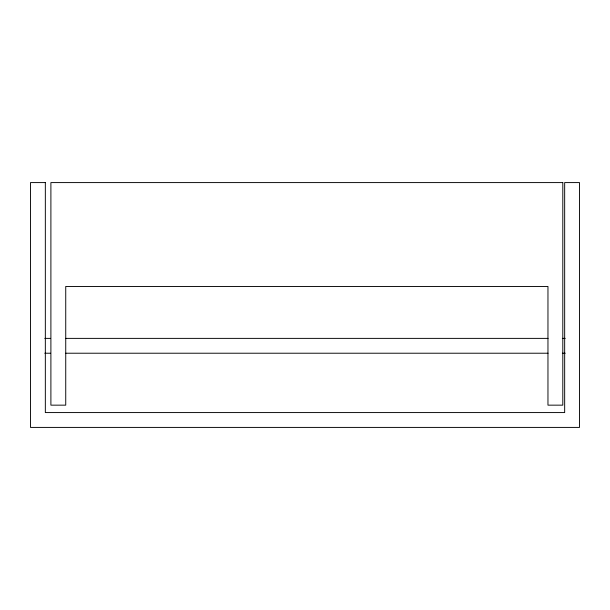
<?xml version="1.0" encoding="UTF-8"?>
<svg xmlns="http://www.w3.org/2000/svg" width="610" height="610" viewBox="0 0 610 610"><rect width="100%" height="100%" fill="white"/><g stroke="black" fill="none" stroke-linecap="round" stroke-linejoin="round"><path stroke-width="0.91" d="M44.797 338.382L50.516 338.382M65.766 338.382L548.047 338.382M562.344 338.382L565.203 338.382M44.797 353.22L50.516 353.22M65.766 353.22L548.047 353.22M562.344 353.22L565.203 353.22M45.338 182.588L30.5 182.588L30.5 427.412L579.5 427.412L579.5 182.588L564.662 182.588L564.662 412.574L45.338 412.574L45.338 182.588M562.801 182.588L50.897 182.588L50.897 405.154L65.735 405.154L65.735 286.456L547.963 286.456L547.963 405.154L562.801 405.154L562.801 182.588"/></g></svg>
